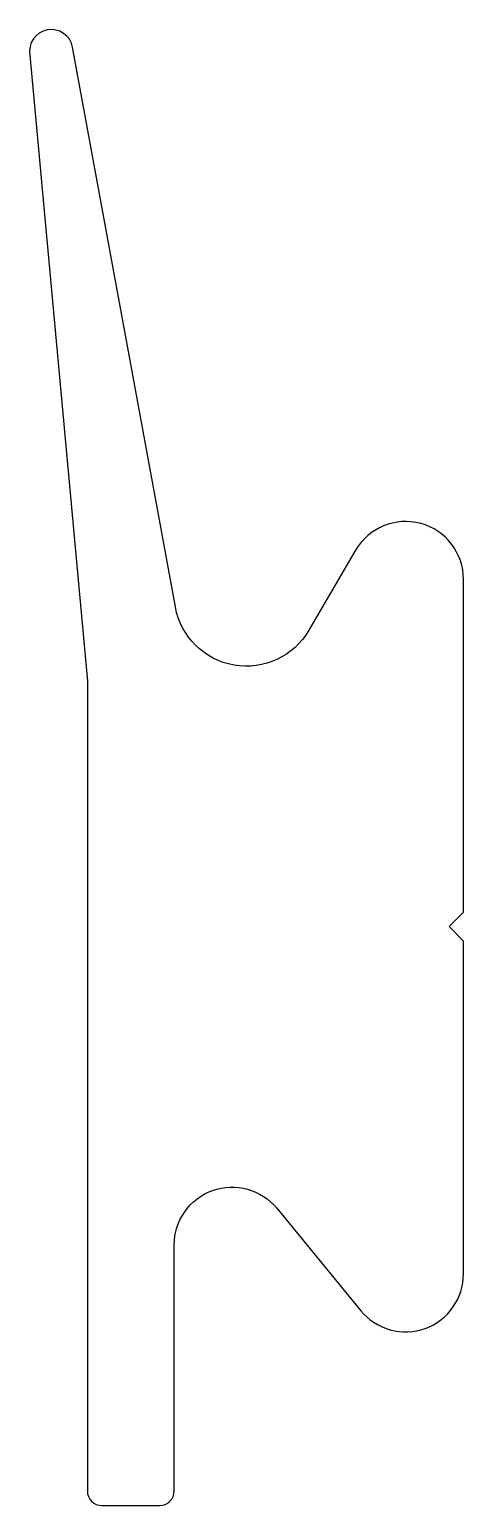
# Model space of a CAD drawing. Extents: x 1462.3 to 1477.3, y -37.1 to 13.9.
import ezdxf

# ---------------------------------------------------------------- set-up
doc = ezdxf.new("R2010")
doc.units = 0
doc.header["$LTSCALE"] = 15
doc.layers.get('0').update_dxf_attribs({"linetype": 'CONTINUOUS'})

msp = doc.modelspace()

# ---------------------------------------------------------------- linework, layer by layer
msp.add_lwpolyline([(1464.327, -34.623), (1464.327, -36.623, 0.414214), (1464.827, -37.123), (1466.827, -37.123, 0.414214), (1467.327, -36.623), (1467.327, -28.123, -0.70398), (1470.872, -26.853), (1473.782, -30.393, 0.70398), (1477.327, -29.123), (1477.327, -17.623), (1476.827, -17.123), (1477.327, -16.623), (1477.327, -5.123, 0.765693), (1473.599, -4.116), (1471.987, -6.882, -0.695998), (1467.368, -6.075), (1463.815, 13.262, 1), (1462.339, 12.991), (1464.327, -8.635)], format="xyb", close=True)

doc.saveas('drawing.dxf')
